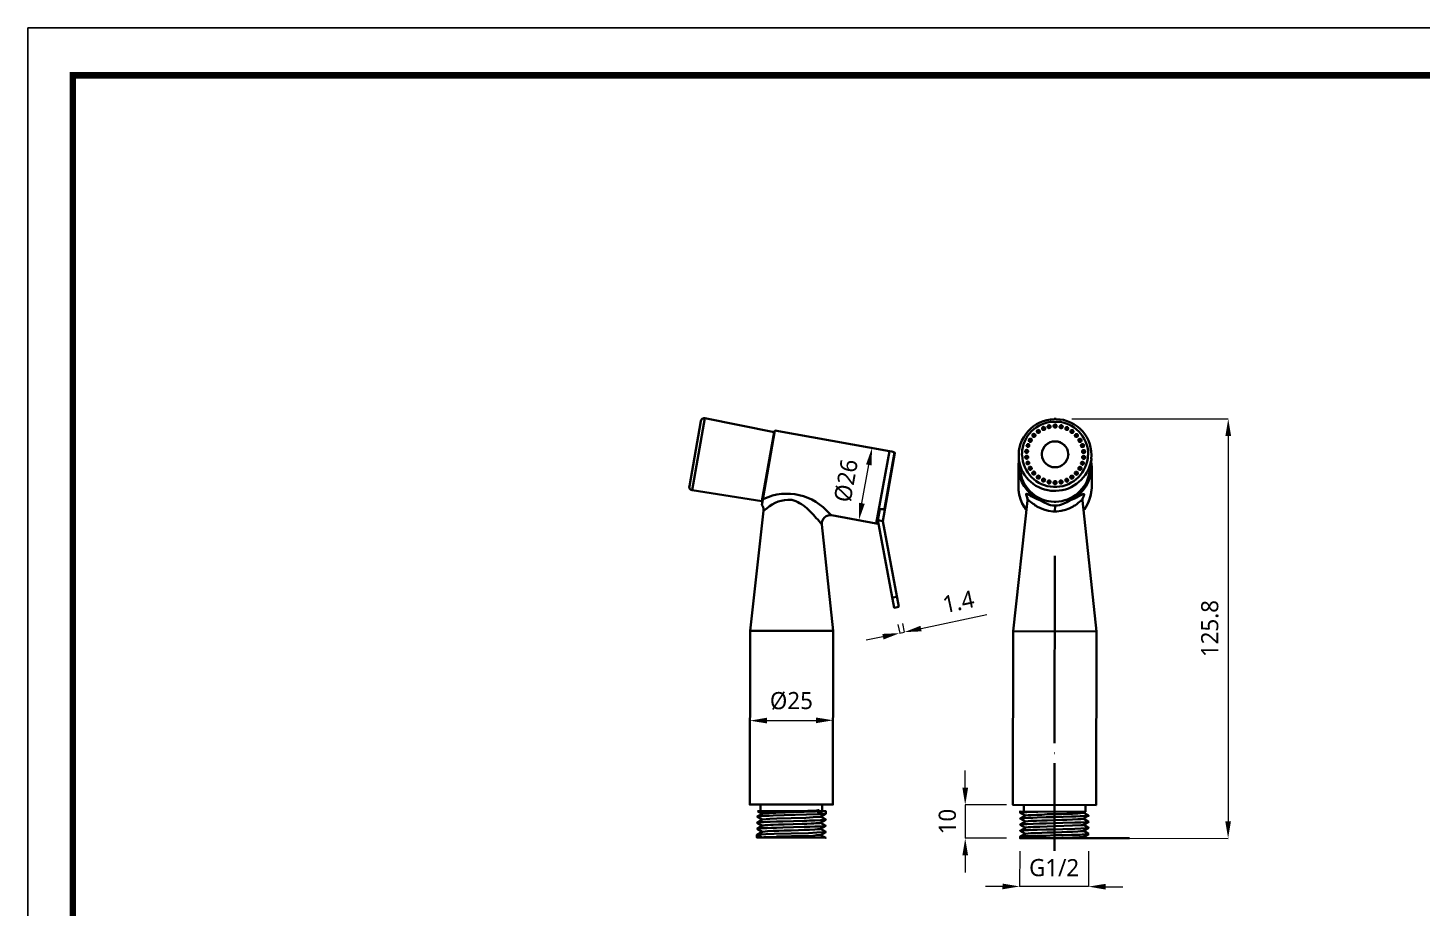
# Model space of a CAD drawing. Extents: x 0 to 651, y -1108 to -631.
# Drawn here: x 0 to 325.5, y -836.8 to -631.5 of the extents above; entities that cross this region are included whole.
import ezdxf

# ---------------------------------------------------------------- set-up
doc = ezdxf.new("R2010")
doc.units = 0
doc.header["$LTSCALE"] = 10
doc.header["$MEASUREMENT"] = 0
doc.header["$PDMODE"] = 3
doc.header["$PDSIZE"] = -10
doc.layers.get('0').update_dxf_attribs({"linetype": 'CONTINUOUS'})
doc.layers.get('DEFPOINTS').update_dxf_attribs({"linetype": 'CONTINUOUS'})
doc.styles.add('Daelim Dimension', font='NanumGothic.ttf')
doc.dimstyles.new('DEFAULT', dxfattribs={"dimscale": 2, "dimtxt": 2, "dimasz": 2, "dimexe": 0, "dimexo": 2, "dimgap": 1, "dimtad": 1, "dimdec": 0, "dimzin": 9, "dimdsep": 46, "dimtxsty": 'Daelim Dimension', "dimcen": 0.5, "dimclrd": 5, "dimclre": 5, "dimclrt": 256, "dimadec": 1, "dimazin": 0, "dimtfac": 1, "dimtdec": 0, "dimtix": 1, "dimtmove": 0, "dimatfit": 3, "dimfxl": 0, "dimtolj": 1, "dimtzin": 1, "dimlwd": 9, "dimlwe": 9, "dimarcsym": 0})

# ---------------------------------------------------------------- blocks, each defined once
blk = doc.blocks.new('*D13')
at = {"color": 5, "linetype": 'ByBlock', "lineweight": 9, "ltscale": 0.5}
for p, q in [((199.82, -730.01), (197.05, -729.51)), ((194.72, -742.39), (196.34, -733.44)), ((196.79, -746.83), (194.01, -746.33))]:
    blk.add_line(p, q, dxfattribs=at)
at = {"color": 5, "ltscale": 0.5}
for points in [[(195.68, -733.32), (197, -733.56), (197.05, -729.51)], [(194.07, -742.27), (195.38, -742.51), (194.01, -746.33)]]:
    blk.add_solid(points, dxfattribs=at)
at = {"layer": 'DEFPOINTS', "color": 0, "ltscale": 0.5}
for p in [(195.89, -729.3), (197.05, -729.51), (192.85, -746.12)]:
    blk.add_point(p, dxfattribs=at)
at = {"ltscale": 0.5, "insert": (191.05, -737.11), "char_height": 4, "attachment_point": 5, "rotation": 79.7674, "style": 'Daelim Dimension'}
blk.add_mtext('\\A1;%%C26', dxfattribs=at)
blk = doc.blocks.new('*D14')
at = {"color": 5, "linetype": 'ByBlock', "lineweight": 9, "ltscale": 0.5}
for p, q in [((168.57, -796.51), (168.56, -793.1)), ((172.56, -793.08), (183.99, -793.03)), ((188.01, -796.42), (187.99, -793.01))]:
    blk.add_line(p, q, dxfattribs=at)
at = {"color": 5, "ltscale": 0.5}
for points in [[(172.55, -792.41), (172.56, -793.75), (168.56, -793.1)], [(183.99, -792.36), (184, -793.69), (187.99, -793.01)]]:
    blk.add_solid(points, dxfattribs=at)
at = {"layer": 'DEFPOINTS', "color": 0, "ltscale": 0.5}
for p in [(168.55, -792.51), (187.99, -792.42), (187.99, -793.01)]:
    blk.add_point(p, dxfattribs=at)
at = {"ltscale": 0.5, "insert": (178.25, -788.5), "char_height": 4, "attachment_point": 5, "rotation": 0.2606, "style": 'Daelim Dimension'}
blk.add_mtext('\\A1;%%C25', dxfattribs=at)
blk = doc.blocks.new('*D15')
at = {"color": 5, "linetype": 'ByBlock', "lineweight": 9, "ltscale": 0.5}
for p, q in [((203.1, -770.65), (203.54, -772.68)), ((204.17, -770.42), (204.61, -772.45)), ((208.52, -771.61), (223.84, -768.33)), ((199.62, -773.52), (195.71, -774.35)), ((203.54, -772.68), (204.61, -772.45))]:
    blk.add_line(p, q, dxfattribs=at)
at = {"color": 5, "ltscale": 0.5}
for points in [[(208.38, -770.96), (208.66, -772.26), (204.61, -772.45)], [(199.48, -772.86), (199.76, -774.17), (203.54, -772.68)]]:
    blk.add_solid(points, dxfattribs=at)
at = {"layer": 'DEFPOINTS', "color": 0, "ltscale": 0.5}
for p in [(202.26, -766.74), (203.34, -766.51), (204.61, -772.45)]:
    blk.add_point(p, dxfattribs=at)
at = {"ltscale": 0.5, "insert": (217.24, -765.39), "char_height": 4, "attachment_point": 5, "rotation": 12.0949, "style": 'Daelim Dimension'}
blk.add_mtext('\\A1;1.4', dxfattribs=at)
blk = doc.blocks.new('*D16')
at = {"color": 5, "linetype": 'ByBlock', "lineweight": 9, "ltscale": 0.5}
for p, q in [((243.72, -722.67), (280.24, -722.68)), ((280.24, -726.68), (280.21, -816.56)), ((243.69, -820.54), (280.21, -820.56))]:
    blk.add_line(p, q, dxfattribs=at)
at = {"color": 5, "ltscale": 0.5}
for points in [[(279.58, -726.68), (280.91, -726.68), (280.24, -722.68)], [(279.54, -816.56), (280.87, -816.56), (280.21, -820.56)]]:
    blk.add_solid(points, dxfattribs=at)
at = {"layer": 'DEFPOINTS', "color": 0, "ltscale": 0.5}
for p in [(239.72, -722.66), (239.69, -820.54), (280.21, -820.56)]:
    blk.add_point(p, dxfattribs=at)
at = {"ltscale": 0.5, "insert": (275.95, -771.62), "char_height": 4, "attachment_point": 5, "rotation": 89.9776, "style": 'Daelim Dimension'}
blk.add_mtext('\\A1;125.8', dxfattribs=at)
blk = doc.blocks.new('*D17')
at = {"color": 5, "linetype": 'ByBlock', "lineweight": 9, "ltscale": 0.5}
for p, q in [((218.83, -808.75), (218.83, -804.75)), ((228.49, -812.75), (218.83, -812.75)), ((218.83, -812.75), (218.83, -820.54)), ((228.49, -820.54), (218.83, -820.54)), ((218.83, -824.54), (218.83, -828.54))]:
    blk.add_line(p, q, dxfattribs=at)
at = {"color": 5, "ltscale": 0.5}
for points in [[(218.17, -808.75), (219.5, -808.75), (218.83, -812.75)], [(218.17, -824.54), (219.5, -824.54), (218.83, -820.54)]]:
    blk.add_solid(points, dxfattribs=at)
at = {"layer": 'DEFPOINTS', "color": 0, "ltscale": 0.5}
for p in [(232.49, -812.75), (218.83, -820.54), (232.49, -820.54)]:
    blk.add_point(p, dxfattribs=at)
at = {"ltscale": 0.5, "insert": (214.67, -816.64), "char_height": 4, "attachment_point": 5, "rotation": 90, "style": 'Daelim Dimension'}
blk.add_mtext('\\A1;10', dxfattribs=at)
blk = doc.blocks.new('*D18')
at = {"color": 5, "linetype": 'ByBlock', "lineweight": 9, "ltscale": 0.5}
for p, q in [((231.55, -823.51), (231.54, -831.78)), ((247.64, -823.55), (247.62, -831.82)), ((227.54, -831.78), (223.54, -831.77)), ((247.62, -831.82), (231.54, -831.78)), ((251.62, -831.83), (255.62, -831.84))]:
    blk.add_line(p, q, dxfattribs=at)
at = {"color": 5, "ltscale": 0.5}
for points in [[(227.54, -831.11), (227.53, -832.44), (231.54, -831.78)], [(251.62, -831.16), (251.62, -832.5), (247.62, -831.82)]]:
    blk.add_solid(points, dxfattribs=at)
at = {"layer": 'DEFPOINTS', "color": 0, "ltscale": 0.5}
for p in [(231.56, -819.51), (247.64, -819.55), (231.54, -831.78)]:
    blk.add_point(p, dxfattribs=at)
at = {"ltscale": 0.5, "insert": (239.59, -827.41), "char_height": 4, "attachment_point": 5, "rotation": 359.872, "style": 'Daelim Dimension'}
blk.add_mtext('\\A1;G1/2', dxfattribs=at)

msp = doc.modelspace()

# ---------------------------------------------------------------- linework, layer by layer
at = {"ltscale": 0.5}
msp.add_lwpolyline([(0, -1108.49), (651, -1108.49), (651, -631.49), (0, -631.49)], close=True, dxfattribs=at)
at = {"color": 5, "linetype": 'ByBlock', "lineweight": 200, "const_width": 1.5}
msp.add_lwpolyline([(10.47, -1088.06), (640.47, -1088.06), (640.47, -642.56), (10.47, -642.56)], close=True, dxfattribs=at)
at = {"color": 0, "linetype": 'Continuous', "lineweight": 35}
for points in [[(158.03, -722.51), (155.05, -739.35), (154.82, -739.27), (154.66, -739.19), (154.51, -739.04), (154.43, -738.89), (154.36, -738.66), (154.43, -738.43), (157.11, -723.2)], [(157.11, -723.2), (157.19, -722.97), (157.27, -722.82), (157.42, -722.66), (157.65, -722.59), (157.8, -722.51), (158.03, -722.51), (174.26, -725.8), (171.35, -741.87)], [(236.24, -725.65), (236.24, -725.49), (236.17, -725.42), (236.09, -725.34), (236.01, -725.34), (235.94, -725.27), (235.78, -725.34), (235.71, -725.34), (235.63, -725.42), (235.55, -725.49), (235.55, -725.57), (235.55, -725.65), (235.55, -725.72), (235.63, -725.8)], [(236.17, -725.72), (236.17, -725.65), (236.09, -725.57), (236.01, -725.57), (235.94, -725.57), (235.86, -725.57), (235.78, -725.57), (235.63, -725.65), (235.63, -725.72), (235.55, -725.8)], [(235.63, -725.88), (235.71, -725.95), (235.86, -725.95), (235.94, -725.95), (236.01, -725.95), (236.09, -725.95), (236.17, -725.88), (236.24, -725.8), (236.24, -725.72)], [(235.63, -725.8), (235.63, -725.88)], [(236.24, -725.8), (236.24, -725.72), (236.17, -725.72)], [(236.24, -725.72), (236.24, -725.65)], [(237.08, -724.58), (237.01, -724.58), (237.01, -724.65), (236.93, -724.65), (236.85, -724.65), (236.85, -724.73), (236.78, -724.81), (236.78, -724.88), (236.78, -724.96)], [(237.39, -725.04), (237.39, -724.96), (237.31, -724.88), (237.16, -724.88), (237.08, -724.88), (237.01, -724.88), (236.93, -724.96), (236.85, -724.96), (236.78, -725.04)], [(236.78, -724.96), (236.78, -725.11)], [(236.78, -725.04), (236.78, -725.11)], [(236.78, -725.11), (236.85, -725.11)], [(236.85, -725.11), (236.85, -725.19), (236.93, -725.27), (237.08, -725.27), (237.16, -725.27), (237.24, -725.27), (237.31, -725.27), (237.39, -725.19), (237.47, -725.11), (237.47, -725.04), (237.47, -724.96)], [(237.47, -724.81), (237.39, -724.73), (237.31, -724.65), (237.24, -724.65), (237.08, -724.58)], [(237.47, -725.11), (237.39, -725.04)], [(237.47, -724.96), (237.47, -724.81)], [(238.46, -724.19), (238.38, -724.19), (238.31, -724.19), (238.23, -724.27), (238.16, -724.35), (238.16, -724.42), (238.08, -724.42), (238.08, -724.5)], [(238.08, -724.5), (238.08, -724.58), (238.08, -724.65), (238.16, -724.65), (238.16, -724.58), (238.23, -724.5), (238.31, -724.5), (238.38, -724.42)], [(238.16, -724.65), (238.16, -724.73), (238.23, -724.81), (238.31, -724.88), (238.46, -724.88)], [(238.77, -724.5), (238.77, -724.42), (238.77, -724.35), (238.69, -724.35), (238.69, -724.27), (238.61, -724.27), (238.54, -724.19), (238.46, -724.19)], [(238.46, -724.81), (238.61, -724.81), (238.69, -724.73), (238.77, -724.65), (238.77, -724.5), (238.84, -724.5)], [(238.77, -724.73), (238.69, -724.58), (238.61, -724.58), (238.54, -724.5), (238.46, -724.5)], [(240.14, -724.35), (240.14, -724.19), (240.07, -724.12), (239.92, -724.04), (239.84, -724.04), (239.69, -724.04), (239.61, -724.12), (239.53, -724.19), (239.46, -724.35)], [(239.46, -724.35), (239.46, -724.42)], [(239.46, -724.42), (239.53, -724.42)], [(239.46, -724.42), (239.53, -724.58), (239.61, -724.65), (239.69, -724.73), (239.84, -724.73), (239.92, -724.73), (240.07, -724.65), (240.14, -724.58), (240.14, -724.42)], [(240.14, -724.5), (240.14, -724.42), (240.07, -724.42), (239.99, -724.35), (239.92, -724.35), (239.76, -724.35), (239.69, -724.35), (239.61, -724.42), (239.53, -724.42), (239.53, -724.5)], [(239.53, -724.5), (239.61, -724.5)], [(240.07, -722.66), (239.84, -722.66), (239.61, -722.66)], [(240.14, -724.42), (240.14, -724.35)], [(240.14, -724.42), (240.22, -724.42)], [(240.14, -724.5), (240.22, -724.5)], [(240.91, -724.5), (240.83, -724.5)], [(240.83, -724.5), (240.83, -724.58), (240.91, -724.58), (240.91, -724.73), (240.99, -724.81), (241.06, -724.81), (241.14, -724.88), (241.22, -724.88), (241.29, -724.88), (241.45, -724.81), (241.52, -724.73), (241.52, -724.65)], [(241.6, -724.5), (241.52, -724.42), (241.52, -724.35), (241.45, -724.27), (241.37, -724.27), (241.37, -724.19), (241.29, -724.19), (241.22, -724.19), (241.14, -724.19), (241.06, -724.27), (240.99, -724.35), (240.91, -724.42), (240.91, -724.5)], [(240.91, -724.65), (240.91, -724.58), (240.99, -724.58), (240.99, -724.5), (241.06, -724.5), (241.14, -724.5), (241.22, -724.42), (241.37, -724.5), (241.45, -724.5), (241.52, -724.58), (241.52, -724.65), (241.6, -724.58)], [(241.6, -724.58), (241.6, -724.5)], [(242.36, -724.65), (242.36, -724.73), (242.29, -724.73), (242.21, -724.81)], [(242.21, -724.81), (242.21, -724.96)], [(242.82, -724.96), (242.67, -724.88), (242.59, -724.88), (242.52, -724.88), (242.44, -724.88), (242.36, -724.96), (242.29, -724.96), (242.21, -725.04)], [(242.21, -724.96), (242.21, -725.04), (242.21, -725.11), (242.29, -725.19), (242.36, -725.27), (242.44, -725.27)], [(242.21, -725.04), (242.21, -725.11)], [(242.9, -724.96), (242.9, -724.88), (242.9, -724.81), (242.82, -724.81), (242.82, -724.73), (242.75, -724.73), (242.75, -724.65), (242.67, -724.65), (242.59, -724.65), (242.59, -724.58), (242.52, -724.58), (242.52, -724.65), (242.44, -724.65), (242.36, -724.65)], [(242.44, -725.27), (242.59, -725.27), (242.67, -725.27), (242.75, -725.27), (242.75, -725.19), (242.82, -725.19), (242.82, -725.11), (242.9, -725.11)], [(242.82, -725.04), (242.82, -724.96)], [(242.9, -725.11), (242.82, -725.04)], [(242.9, -725.11), (242.9, -724.96)], [(243.44, -725.42), (243.44, -725.49), (243.44, -725.57), (243.44, -725.65), (243.44, -725.72), (243.44, -725.8)], [(243.51, -725.42), (243.44, -725.42)], [(243.44, -725.72), (243.44, -725.8), (243.51, -725.88), (243.59, -725.95), (243.66, -725.95), (243.82, -725.95), (243.89, -725.95), (243.97, -725.95), (244.05, -725.88), (244.05, -725.8), (244.12, -725.72), (244.12, -725.65)], [(243.51, -725.65), (243.44, -725.72)], [(244.12, -725.57), (244.05, -725.49), (244.05, -725.42), (243.97, -725.34), (243.89, -725.34), (243.74, -725.34), (243.66, -725.34), (243.59, -725.34), (243.51, -725.42)], [(244.05, -725.72), (243.97, -725.65), (243.82, -725.57), (243.74, -725.57), (243.66, -725.57), (243.59, -725.65), (243.51, -725.65)], [(244.05, -725.8), (244.05, -725.72)], [(244.12, -725.65), (244.12, -725.57)], [(233.56, -728.56), (233.49, -728.56), (233.41, -728.56), (233.33, -728.63), (233.26, -728.79), (233.18, -728.94), (233.1, -728.94), (233.18, -729.09), (233.26, -729.17), (233.33, -729.24), (233.41, -729.24), (233.56, -729.24), (233.72, -729.17), (233.79, -729.09), (233.79, -729.02), (233.79, -728.94)], [(233.56, -728.86), (233.49, -728.86), (233.41, -728.86), (233.33, -728.86), (233.26, -728.94), (233.18, -728.94), (233.18, -729.02), (233.18, -729.09)], [(233.64, -728.63), (233.56, -728.56)], [(233.64, -728.86), (233.56, -728.86)], [(233.79, -728.86), (233.79, -728.79), (233.79, -728.71), (233.64, -728.63)], [(233.79, -729.02), (233.72, -728.94), (233.64, -728.86)], [(234.18, -727.33), (234.1, -727.33), (234.02, -727.33), (233.95, -727.33), (233.87, -727.33), (233.79, -727.41), (233.79, -727.48), (233.72, -727.56), (233.72, -727.64)], [(233.79, -727.64), (233.72, -727.64), (233.72, -727.71), (233.72, -727.79), (233.79, -727.94), (233.87, -727.94), (233.87, -728.02)], [(233.79, -727.71), (233.72, -727.79)], [(233.72, -727.79), (233.79, -727.79)], [(234.33, -727.79), (234.33, -727.71), (234.25, -727.64), (234.18, -727.64), (234.1, -727.56), (233.95, -727.64), (233.87, -727.64), (233.79, -727.71)], [(233.79, -728.94), (233.79, -728.86)], [(233.79, -728.94), (233.87, -728.94)], [(233.79, -729.09), (233.79, -729.02)], [(233.87, -728.02), (234.02, -728.02), (234.1, -728.02), (234.25, -727.94), (234.33, -727.87), (234.33, -727.79), (234.41, -727.71)], [(234.48, -727.64), (234.41, -727.64), (234.33, -727.48), (234.33, -727.41), (234.25, -727.41), (234.25, -727.33), (234.18, -727.33)], [(234.18, -727.64), (234.25, -727.64)], [(234.33, -727.79), (234.41, -727.79)], [(234.41, -727.71), (234.41, -727.64)], [(235.09, -726.26), (234.94, -726.26), (234.86, -726.18), (234.79, -726.18), (234.71, -726.26), (234.63, -726.26), (234.56, -726.34), (234.56, -726.41), (234.56, -726.49)], [(234.56, -726.49), (234.56, -726.57)], [(235.17, -726.72), (235.17, -726.64), (235.09, -726.57), (235.02, -726.49), (234.94, -726.49), (234.79, -726.49), (234.63, -726.57), (234.56, -726.64)], [(234.71, -726.8), (234.63, -726.8), (234.56, -726.72), (234.56, -726.57), (234.63, -726.57)], [(234.56, -726.64), (234.56, -726.72)], [(234.63, -726.8), (234.71, -726.87)], [(234.71, -726.87), (234.79, -726.87), (234.86, -726.87), (234.94, -726.87), (235.02, -726.87), (235.09, -726.8), (235.17, -726.8), (235.17, -726.72), (235.25, -726.57)], [(235.09, -726.26), (235.17, -726.26)], [(235.25, -726.57), (235.25, -726.49), (235.17, -726.49), (235.17, -726.41), (235.09, -726.34), (235.09, -726.26)], [(235.09, -726.57), (235.17, -726.57)], [(235.25, -726.57), (235.32, -726.57)], [(244.51, -726.34), (244.51, -726.41), (244.43, -726.49), (244.43, -726.57)], [(244.43, -726.57), (244.43, -726.64)], [(244.43, -726.57), (244.51, -726.57)], [(244.43, -726.64), (244.51, -726.72), (244.51, -726.8), (244.58, -726.87), (244.66, -726.87), (244.74, -726.87), (244.81, -726.95), (244.89, -726.87), (244.97, -726.87)], [(244.58, -726.34), (244.51, -726.34)], [(245.12, -726.72), (245.04, -726.64), (244.97, -726.57), (244.89, -726.49), (244.81, -726.49), (244.74, -726.49), (244.66, -726.49), (244.58, -726.57), (244.51, -726.64), (244.51, -726.72)], [(244.58, -726.26), (244.58, -726.34)], [(245.12, -726.57), (245.12, -726.41), (245.04, -726.34), (244.97, -726.26), (244.89, -726.26), (244.74, -726.26), (244.66, -726.26), (244.58, -726.26)], [(244.58, -726.57), (244.66, -726.57)], [(244.97, -726.87), (245.04, -726.87)], [(245.04, -726.87), (245.04, -726.8), (245.12, -726.72), (245.12, -726.64), (245.12, -726.57)], [(245.12, -726.57), (245.2, -726.57)], [(245.27, -727.71), (245.27, -727.64), (245.27, -727.56), (245.27, -727.48), (245.35, -727.48), (245.43, -727.41), (245.5, -727.41)], [(245.43, -727.64), (245.35, -727.71), (245.27, -727.79)], [(245.27, -727.71), (245.35, -727.71)], [(245.27, -727.71), (245.27, -727.79), (245.35, -727.87), (245.35, -727.94), (245.43, -728.02), (245.58, -728.02), (245.65, -728.02), (245.73, -728.02)], [(245.27, -727.79), (245.35, -727.79)], [(245.5, -727.41), (245.43, -727.41)], [(245.5, -727.64), (245.43, -727.64)], [(245.96, -727.64), (245.96, -727.56), (245.88, -727.48), (245.88, -727.41), (245.81, -727.41), (245.73, -727.33), (245.65, -727.33), (245.58, -727.33), (245.5, -727.41)], [(245.88, -727.71), (245.81, -727.64), (245.73, -727.64), (245.58, -727.64), (245.5, -727.64)], [(245.73, -728.02), (245.81, -728.02)], [(245.81, -728.02), (245.88, -727.94), (245.96, -727.79), (245.96, -727.71)], [(246.04, -728.63), (245.96, -728.71), (245.88, -728.71), (245.88, -728.79), (245.81, -728.86), (245.81, -728.94)], [(245.81, -728.94), (245.81, -729.02)], [(245.81, -729.02), (245.88, -729.09), (245.96, -729.24), (246.11, -729.24), (246.27, -729.32)], [(245.88, -727.79), (245.88, -727.71)], [(245.96, -727.79), (245.88, -727.79)], [(246.04, -728.86), (246.04, -728.94), (245.96, -728.94), (245.88, -729.02), (245.88, -729.09)], [(245.96, -727.71), (245.96, -727.64)], [(246.5, -729.09), (246.5, -729.02), (246.42, -729.02), (246.42, -728.94), (246.34, -728.94), (246.27, -728.86), (246.19, -728.86), (246.11, -728.86), (246.04, -728.86)], [(246.5, -728.94), (246.5, -728.79), (246.42, -728.63), (246.27, -728.63), (246.19, -728.63), (246.11, -728.63)], [(246.27, -729.24), (246.34, -729.24), (246.42, -729.24), (246.5, -729.17), (246.5, -729.02), (246.5, -728.94), (246.57, -728.94)], [(187.65, -745.16), (198.05, -747.08), (201.12, -730.24)], [(199.97, -743.71), (202.34, -730.55)], [(232.03, -730.78), (232.03, -731.16)], [(233.18, -729.93), (233.1, -729.93), (233.03, -729.93), (232.95, -730.01), (232.87, -730.09), (232.87, -730.16), (232.8, -730.24), (232.8, -730.32), (232.87, -730.47), (232.95, -730.47), (232.95, -730.55), (233.03, -730.55), (233.03, -730.62), (233.1, -730.62), (233.18, -730.62), (233.26, -730.62), (233.33, -730.55), (233.41, -730.55), (233.41, -730.47), (233.49, -730.39), (233.49, -730.32), (233.56, -730.32), (233.56, -730.24)], [(233.26, -731.31), (233.18, -731.31), (233.1, -731.31), (233.03, -731.31), (232.95, -731.39), (232.87, -731.46), (232.8, -731.54), (232.8, -731.62)], [(232.8, -731.62), (232.8, -731.69), (232.87, -731.69), (232.87, -731.77), (232.87, -731.85), (232.95, -731.92), (233.03, -731.92), (233.1, -732), (233.18, -732)], [(232.95, -730.39), (232.87, -730.39), (232.95, -730.32), (233.03, -730.24), (233.1, -730.24), (233.18, -730.16), (233.26, -730.16), (233.41, -730.24), (233.49, -730.39)], [(233.26, -731.54), (233.18, -731.54), (233.1, -731.54), (233.03, -731.62), (232.95, -731.62), (232.95, -731.69), (232.87, -731.69), (232.87, -731.77)], [(233.49, -730.24), (233.49, -730.16), (233.41, -730.01), (233.33, -729.93), (233.18, -729.93), (233.26, -729.93)], [(233.26, -730.16), (233.18, -730.16)], [(233.56, -731.62), (233.49, -731.54), (233.49, -731.46), (233.41, -731.39), (233.33, -731.31), (233.26, -731.31), (233.18, -731.31)], [(233.18, -731.54), (233.26, -731.62), (233.33, -731.62), (233.41, -731.69), (233.49, -731.77), (233.56, -731.77)], [(233.18, -732), (233.26, -732), (233.33, -731.92), (233.41, -731.92), (233.41, -731.85), (233.49, -731.85), (233.49, -731.77), (233.49, -731.69), (233.56, -731.69), (233.56, -731.62)], [(233.33, -729.24), (233.41, -729.24)], [(233.49, -730.39), (233.56, -730.39)], [(242.9, -730.85), (242.98, -731), (242.9, -730.85)], [(246.11, -730.39), (246.11, -730.47), (246.19, -730.47), (246.19, -730.55), (246.27, -730.55), (246.27, -730.62), (246.34, -730.62), (246.42, -730.62), (246.5, -730.62), (246.65, -730.62), (246.73, -730.55), (246.8, -730.39), (246.8, -730.32), (246.8, -730.16), (246.73, -730.09), (246.57, -730.01), (246.5, -730.01)], [(246.42, -730.01), (246.27, -730.01), (246.19, -730.09), (246.11, -730.24), (246.11, -730.32), (246.19, -730.32)], [(246.11, -730.32), (246.11, -730.39)], [(246.19, -730.39), (246.11, -730.39)], [(246.27, -731.39), (246.19, -731.46), (246.11, -731.54), (246.11, -731.62), (246.11, -731.69), (246.11, -731.77), (246.19, -731.85), (246.19, -731.92), (246.27, -731.92), (246.34, -732), (246.42, -732), (246.57, -732), (246.65, -732), (246.65, -731.92), (246.73, -731.92), (246.73, -731.85), (246.8, -731.85), (246.8, -731.77), (246.8, -731.69)], [(246.19, -731.77), (246.11, -731.77)], [(246.42, -730.24), (246.27, -730.32), (246.19, -730.39)], [(246.8, -731.77), (246.73, -731.69), (246.65, -731.69), (246.65, -731.62), (246.57, -731.62), (246.5, -731.62), (246.34, -731.62), (246.27, -731.62), (246.19, -731.69), (246.19, -731.77)], [(246.27, -729.32), (246.27, -729.24)], [(246.42, -731.31), (246.34, -731.31), (246.34, -731.39), (246.27, -731.39)], [(246.42, -730.24), (246.5, -730.24)], [(246.5, -730.24), (246.42, -730.24)], [(246.5, -731.31), (246.42, -731.31)], [(246.8, -730.39), (246.73, -730.32), (246.65, -730.24), (246.57, -730.24), (246.5, -730.24)], [(246.73, -731.39), (246.65, -731.39), (246.57, -731.31), (246.5, -731.31)], [(246.5, -731.62), (246.57, -731.62)], [(246.8, -731.69), (246.8, -731.54), (246.73, -731.46)], [(246.8, -730.39), (246.88, -730.39)], [(248.33, -732.15), (247.95, -734.98)], [(231.34, -732.61), (231.27, -733.3), (231.27, -733.99)], [(231.27, -734.14), (231.27, -733.99), (231.27, -738.66)], [(231.27, -734.07), (231.34, -735.21), (231.65, -736.36), (232.03, -737.43), (232.57, -738.43), (233.26, -739.35), (234.02, -740.11), (234.94, -740.88), (235.86, -741.41)], [(233.33, -732.69), (233.18, -732.77), (233.18, -732.84), (233.1, -732.92)], [(233.1, -732.92), (233.1, -732.99)], [(233.1, -732.99), (233.1, -733.07), (233.18, -733.15), (233.26, -733.3), (233.33, -733.3), (233.41, -733.3), (233.49, -733.3), (233.56, -733.3)], [(233.33, -732.92), (233.26, -732.92), (233.18, -733.07), (233.18, -733.15)], [(233.41, -732.61), (233.33, -732.69)], [(233.33, -732.69), (233.41, -732.69)], [(233.41, -732.92), (233.33, -732.92)], [(233.79, -732.92), (233.79, -732.84), (233.64, -732.69), (233.56, -732.69), (233.41, -732.61)], [(233.64, -733.3), (233.72, -733.22), (233.79, -733.15), (233.79, -733.07), (233.72, -732.99), (233.64, -732.92), (233.49, -732.92), (233.41, -732.92)], [(233.56, -733.3), (233.64, -733.3)], [(233.87, -733.91), (233.79, -733.99), (233.72, -734.07), (233.72, -734.22), (233.79, -734.22)], [(233.72, -734.22), (233.72, -734.3)], [(233.95, -734.22), (233.87, -734.22), (233.79, -734.3), (233.72, -734.37)], [(233.72, -734.3), (233.72, -734.37), (233.72, -734.45), (233.87, -734.53), (234.02, -734.6), (234.1, -734.6), (234.18, -734.6)], [(233.72, -734.37), (233.79, -734.37)], [(233.79, -732.99), (233.79, -732.92)], [(233.79, -733.07), (233.79, -732.99)], [(233.79, -733.15), (233.79, -733.07)], [(233.87, -733.91), (233.95, -733.91)], [(234.41, -734.22), (234.33, -734.14), (234.33, -734.07), (234.18, -733.91), (234.1, -733.91), (234.02, -733.91), (233.95, -733.91), (233.87, -733.91)], [(234.33, -734.37), (234.33, -734.3), (234.25, -734.22), (234.1, -734.14), (234.02, -734.14), (233.87, -734.22)], [(234.18, -734.53), (234.25, -734.53)], [(234.18, -734.6), (234.18, -734.53)], [(234.25, -734.53), (234.33, -734.45), (234.41, -734.3)], [(234.33, -734.37), (234.41, -734.37)], [(234.41, -734.3), (234.41, -734.22)], [(234.41, -734.22), (234.48, -734.22)], [(234.63, -735.14), (234.56, -735.14), (234.56, -735.21), (234.48, -735.29), (234.48, -735.37)], [(234.48, -735.37), (234.48, -735.44)], [(234.48, -735.44), (234.56, -735.52), (234.56, -735.6), (234.63, -735.6), (234.71, -735.67), (234.79, -735.67), (234.86, -735.67), (234.94, -735.67), (235.02, -735.67)], [(235.17, -735.44), (235.09, -735.37), (234.94, -735.29), (234.79, -735.29), (234.63, -735.37), (234.56, -735.37), (234.56, -735.44), (234.56, -735.52)], [(235.17, -735.29), (235.17, -735.21), (235.09, -735.14), (235.09, -735.06), (235.02, -735.06), (234.94, -734.98), (234.79, -734.98), (234.71, -735.06), (234.63, -735.06)], [(234.63, -735.06), (234.63, -735.14)], [(235.02, -735.67), (235.09, -735.6)], [(235.09, -735.6), (235.17, -735.52), (235.17, -735.37)], [(235.09, -735.6), (235.17, -735.6)], [(235.17, -735.37), (235.17, -735.29)], [(235.17, -735.37), (235.25, -735.37)], [(235.17, -735.52), (235.17, -735.44)], [(243.66, -741.49), (244.66, -740.88), (245.58, -740.19), (246.34, -739.35), (247.03, -738.43), (247.57, -737.43), (247.95, -736.36), (248.26, -735.29), (248.33, -734.14)], [(244.97, -735.06), (244.89, -735.06), (244.81, -735.06), (244.74, -735.06), (244.66, -735.06), (244.58, -735.06), (244.51, -735.14), (244.43, -735.21), (244.43, -735.29)], [(244.43, -735.29), (244.43, -735.37)], [(244.43, -735.37), (244.43, -735.44)], [(244.43, -735.44), (244.43, -735.52), (244.51, -735.6)], [(245.04, -735.44), (244.89, -735.37), (244.74, -735.37), (244.58, -735.44), (244.51, -735.52)], [(244.51, -735.6), (244.58, -735.6)], [(244.58, -735.67), (244.66, -735.67), (244.74, -735.75), (244.81, -735.75), (244.89, -735.67), (244.97, -735.67), (245.04, -735.6), (245.12, -735.52), (245.12, -735.44)], [(244.58, -735.6), (244.58, -735.67)], [(245.04, -735.14), (244.97, -735.06)], [(245.12, -735.37), (245.12, -735.29), (245.12, -735.21), (245.04, -735.14)], [(245.12, -735.52), (245.12, -735.44), (245.04, -735.44), (245.04, -735.37)], [(245.12, -735.44), (245.12, -735.37)], [(245.96, -734.3), (245.96, -734.22), (245.96, -734.14), (245.88, -734.07), (245.88, -733.99), (245.81, -733.99), (245.73, -733.91), (245.65, -733.91), (245.58, -733.91), (245.5, -733.91), (245.43, -733.99), (245.35, -734.07), (245.27, -734.07), (245.27, -734.14), (245.27, -734.22), (245.27, -734.3), (245.27, -734.37), (245.27, -734.45), (245.35, -734.45), (245.43, -734.53)], [(245.27, -734.3), (245.35, -734.3)], [(245.35, -734.3), (245.27, -734.37)], [(245.27, -734.37), (245.35, -734.37)], [(245.73, -734.22), (245.65, -734.22), (245.5, -734.22), (245.43, -734.22), (245.35, -734.3)], [(245.43, -734.53), (245.5, -734.6)], [(245.43, -734.53), (245.5, -734.53)], [(245.5, -734.6), (245.58, -734.6), (245.65, -734.6), (245.73, -734.6), (245.81, -734.6), (245.81, -734.53), (245.88, -734.45), (245.96, -734.37), (245.96, -734.3)], [(245.81, -734.22), (245.73, -734.22)], [(245.88, -732.99), (245.81, -732.99), (245.88, -732.84), (245.96, -732.77), (246.11, -732.69), (246.27, -732.69), (246.34, -732.69), (246.42, -732.84), (246.5, -732.84), (246.5, -732.92)], [(245.81, -732.99), (245.81, -733.07)], [(245.81, -733.07), (245.88, -733.15), (245.88, -733.22), (245.96, -733.3), (246.04, -733.3)], [(245.88, -733.15), (245.81, -733.15)], [(245.88, -734.37), (245.88, -734.3), (245.81, -734.22)], [(246.27, -732.92), (246.11, -732.92), (246.04, -732.99), (245.96, -733.07), (245.88, -733.15)], [(245.88, -734.37), (245.96, -734.37)], [(245.96, -734.3), (246.04, -734.3)], [(246.04, -733.3), (246.11, -733.38)], [(246.04, -733.3), (246.11, -733.3)], [(246.11, -733.38), (246.19, -733.38), (246.27, -733.38), (246.34, -733.3), (246.5, -733.22), (246.5, -733.07)], [(246.34, -732.69), (246.27, -732.69)], [(246.27, -732.92), (246.34, -732.92)], [(246.34, -732.99), (246.27, -732.92)], [(246.5, -733.15), (246.42, -732.99), (246.34, -732.99)], [(246.5, -732.99), (246.5, -732.92)], [(246.5, -733.07), (246.5, -732.99)], [(246.5, -733.15), (246.57, -733.15)], [(248.26, -732.61), (248.33, -733.3), (248.41, -733.99), (248.41, -738.73)], [(248.41, -733.99), (248.33, -734.14)], [(231.27, -739.35), (231.27, -738.66), (231.27, -739.27), (231.42, -740.34), (231.73, -741.41), (232.11, -742.41), (232.65, -743.33), (232.95, -743.86), (233.18, -744.01)], [(235.63, -736.06), (235.55, -736.21), (235.55, -736.29), (235.55, -736.36)], [(235.63, -736.36), (235.55, -736.36), (235.55, -736.44)], [(235.55, -736.36), (235.55, -736.44), (235.63, -736.51), (235.71, -736.59), (235.78, -736.59), (235.86, -736.59), (235.94, -736.59), (236.09, -736.59), (236.17, -736.51)], [(236.24, -736.21), (236.24, -736.13), (236.17, -736.06), (236.09, -735.98), (236.01, -735.98), (235.94, -735.9), (235.78, -735.98), (235.71, -735.98), (235.63, -736.06)], [(235.63, -736.06), (235.71, -736.06)], [(236.17, -736.36), (236.09, -736.29), (235.94, -736.21), (235.86, -736.21), (235.78, -736.21), (235.71, -736.29), (235.63, -736.29)], [(235.63, -736.29), (235.63, -736.36)], [(236.24, -736.51), (236.17, -736.51), (236.17, -736.44), (236.24, -736.36), (236.24, -736.29)], [(236.17, -736.44), (236.17, -736.36)], [(236.24, -736.29), (236.24, -736.21)], [(236.85, -736.82), (236.78, -736.82), (236.85, -736.74), (236.93, -736.67), (237.08, -736.59), (237.16, -736.67), (237.24, -736.67), (237.39, -736.74), (237.39, -736.82), (237.47, -736.97), (237.54, -736.97)], [(236.78, -736.82), (236.78, -736.97), (236.85, -736.97)], [(237.31, -736.97), (237.24, -736.9), (237.16, -736.9), (237.08, -736.9), (237.01, -736.9), (236.93, -736.97), (236.85, -736.97), (236.78, -737.05)], [(236.78, -736.97), (236.78, -737.13), (236.85, -737.2), (236.93, -737.28), (237.01, -737.28), (237.16, -737.28), (237.24, -737.28), (237.31, -737.2), (237.39, -737.13)], [(236.78, -737.05), (236.78, -737.13)], [(237.39, -737.05), (237.31, -736.97)], [(237.47, -737.13), (237.39, -737.13), (237.47, -736.97)], [(237.39, -737.13), (237.39, -737.05)], [(238.77, -737.36), (238.77, -737.28), (238.69, -737.13), (238.54, -737.05), (238.46, -737.05), (238.38, -737.05), (238.23, -737.13), (238.16, -737.2), (238.08, -737.28)], [(238.08, -737.28), (238.08, -737.36)], [(238.08, -737.36), (238.16, -737.36)], [(238.08, -737.36), (238.08, -737.43), (238.08, -737.51), (238.16, -737.59), (238.16, -737.66), (238.23, -737.66), (238.23, -737.74), (238.31, -737.74), (238.38, -737.74), (238.54, -737.74), (238.61, -737.66)], [(238.77, -737.51), (238.69, -737.51), (238.69, -737.43), (238.61, -737.36), (238.54, -737.36), (238.46, -737.36), (238.38, -737.36), (238.31, -737.36), (238.23, -737.36), (238.23, -737.43), (238.16, -737.43), (238.08, -737.51)], [(238.61, -737.66), (238.69, -737.66), (238.69, -737.59), (238.77, -737.51), (238.77, -737.43)], [(238.77, -737.43), (238.77, -737.36)], [(238.77, -737.36), (238.84, -737.36)], [(240.14, -737.51), (240.14, -737.36), (240.07, -737.28), (239.92, -737.2), (239.84, -737.2), (239.69, -737.2), (239.61, -737.28), (239.53, -737.36), (239.46, -737.51)], [(239.53, -737.51), (239.46, -737.51), (239.46, -737.59), (239.46, -737.66), (239.53, -737.66), (239.53, -737.74), (239.53, -737.82), (239.61, -737.82), (239.69, -737.89), (239.76, -737.89), (239.84, -737.89), (239.92, -737.89), (239.99, -737.82), (240.07, -737.82), (240.07, -737.74), (240.14, -737.74), (240.14, -737.66)], [(239.53, -737.66), (239.46, -737.66)], [(240.14, -737.51), (240.14, -737.59), (240.14, -737.66), (240.07, -737.59), (239.99, -737.51), (239.84, -737.43), (239.76, -737.43), (239.61, -737.51), (239.53, -737.59), (239.53, -737.66)], [(240.14, -737.66), (240.22, -737.66)], [(241.52, -737.36), (241.52, -737.28), (241.52, -737.2), (241.45, -737.2), (241.45, -737.13), (241.37, -737.13), (241.29, -737.05), (241.22, -737.05), (241.14, -737.05), (241.06, -737.05), (241.06, -737.13), (240.99, -737.13), (240.91, -737.2), (240.91, -737.28), (240.83, -737.28), (240.83, -737.36), (240.83, -737.43)], [(240.83, -737.43), (240.83, -737.51)], [(240.83, -737.51), (240.91, -737.51), (240.99, -737.51)], [(241.6, -737.51), (241.52, -737.51), (241.45, -737.43), (241.37, -737.36), (241.29, -737.36), (241.22, -737.36), (241.14, -737.36), (241.06, -737.36), (240.99, -737.43), (240.91, -737.51), (240.91, -737.59), (240.99, -737.66), (241.06, -737.74), (241.22, -737.74), (241.29, -737.74), (241.37, -737.74), (241.37, -737.66), (241.45, -737.66), (241.52, -737.59), (241.52, -737.51), (241.52, -737.43)], [(241.52, -737.43), (241.52, -737.36)], [(242.21, -736.97), (242.21, -736.9), (242.21, -736.82), (242.29, -736.74), (242.36, -736.67), (242.44, -736.67), (242.52, -736.67), (242.59, -736.67), (242.67, -736.67), (242.75, -736.74), (242.82, -736.82), (242.9, -736.82)], [(242.82, -737.13), (242.82, -737.05), (242.75, -736.97), (242.67, -736.9), (242.59, -736.9), (242.52, -736.9), (242.44, -736.9), (242.36, -736.97), (242.29, -736.97), (242.21, -737.05), (242.21, -737.13)], [(242.21, -736.97), (242.21, -737.13)], [(242.21, -737.13), (242.21, -737.2)], [(242.29, -737.13), (242.36, -737.28), (242.59, -737.28)], [(242.59, -737.36), (242.67, -737.28), (242.75, -737.28), (242.75, -737.2), (242.82, -737.2), (242.82, -737.13), (242.9, -737.13), (242.9, -737.05), (242.9, -736.97)], [(242.59, -737.36), (242.67, -737.36)], [(242.9, -736.97), (242.82, -736.82)], [(244.12, -736.29), (244.12, -736.21), (244.05, -736.21), (244.05, -736.06), (243.97, -735.98), (243.89, -735.98), (243.82, -735.98), (243.74, -735.98), (243.66, -735.98), (243.59, -735.98), (243.44, -736.06), (243.44, -736.13), (243.44, -736.21), (243.36, -736.21), (243.36, -736.29), (243.36, -736.36), (243.44, -736.44), (243.44, -736.51)], [(243.97, -736.36), (243.89, -736.29), (243.89, -736.21), (243.82, -736.21), (243.74, -736.21), (243.59, -736.29), (243.51, -736.29), (243.44, -736.36)], [(243.44, -736.36), (243.44, -736.44)], [(243.44, -736.51), (243.51, -736.51)], [(243.51, -736.51), (243.59, -736.59), (243.66, -736.67), (243.74, -736.67), (243.82, -736.59), (243.89, -736.59), (243.97, -736.51), (244.05, -736.44), (244.12, -736.36)], [(244.05, -736.36), (243.97, -736.36)], [(244.05, -736.44), (244.05, -736.36)], [(244.12, -736.36), (244.12, -736.29)], [(248.33, -739.35), (248.41, -738.73), (248.33, -739.42)], [(171.35, -741.87), (155.05, -739.35)], [(233.41, -741.18), (233.41, -741.11), (233.41, -741.18), (233.41, -741.26), (233.41, -741.57), (233.41, -741.72), (230.04, -772.25), (229.97, -812.74), (249.4, -812.81), (249.48, -772.33)], [(230.04, -772.25), (249.48, -772.33), (246.19, -741.72), (246.19, -741.57), (246.19, -741.34), (246.19, -741.18)], [(231.27, -739.35), (231.34, -739.88), (231.42, -740.42), (231.57, -740.88), (231.73, -741.41), (231.88, -741.87), (232.11, -742.33), (232.34, -742.79), (232.57, -743.25)], [(233.41, -741.34), (233.33, -741.18), (233.33, -741.11), (233.26, -741.03), (233.18, -740.88), (233.18, -740.8), (233.1, -740.65), (233.1, -740.57), (233.03, -740.42), (233.03, -740.34), (233.03, -740.26), (233.1, -740.19), (233.18, -740.19)], [(233.1, -740.19), (233.18, -740.19), (233.26, -740.19), (233.33, -740.26), (233.41, -740.26), (233.49, -740.34), (233.72, -740.42), (233.87, -740.49), (234.18, -740.72), (234.41, -740.8)], [(233.41, -741.72), (233.41, -741.64), (233.49, -741.64), (233.64, -741.64), (233.72, -741.72), (233.79, -741.8), (234.41, -742.25), (234.71, -742.48), (235.02, -742.71), (235.17, -742.87), (235.4, -743.02), (235.55, -743.1), (236.39, -743.56), (237.39, -743.94), (238.31, -744.17), (239.3, -744.32)], [(234.41, -740.8), (235.02, -741.11), (235.63, -741.41), (235.86, -741.49), (236.01, -741.57)], [(235.86, -741.49), (236.01, -741.57), (236.24, -741.64), (237.08, -742.1), (237.93, -742.48), (238.31, -742.64), (238.77, -742.79), (239.23, -742.87), (239.69, -742.94), (239.84, -742.94), (239.76, -744.32), (239.99, -744.32), (240.22, -744.32), (241.22, -744.17), (242.21, -743.94), (243.13, -743.63), (244.05, -743.1), (244.2, -743.02), (244.43, -742.87), (244.58, -742.79), (244.89, -742.56), (245.2, -742.25), (245.81, -741.8), (245.88, -741.72), (245.96, -741.72), (246.11, -741.64), (246.19, -741.64), (246.19, -741.72)], [(243.36, -741.64), (242.52, -742.1), (241.68, -742.48), (241.29, -742.64), (240.83, -742.79), (240.37, -742.87), (239.92, -742.94), (239.84, -742.94)], [(243.36, -741.64), (243.59, -741.57), (243.82, -741.49), (244.58, -741.18), (244.81, -741.03), (245.04, -740.95), (245.27, -740.8), (245.5, -740.65), (245.96, -740.42)], [(243.74, -741.49), (243.59, -741.57)], [(246.19, -741.34), (246.27, -741.18), (246.34, -741.03), (246.42, -740.95), (246.42, -740.8), (246.5, -740.72), (246.5, -740.57), (246.57, -740.49), (246.57, -740.34), (246.57, -740.26), (246.5, -740.26), (246.42, -740.26), (246.27, -740.26), (246.19, -740.34), (245.96, -740.42)], [(246.19, -741.72), (246.27, -741.72)], [(246.65, -743.86), (246.96, -743.33), (247.49, -742.41), (247.87, -741.41), (248.18, -740.34), (248.33, -739.27)], [(247.03, -743.25), (247.26, -742.87), (247.49, -742.41), (247.72, -741.87), (247.87, -741.41), (248.03, -740.95), (248.18, -740.42), (248.26, -739.88), (248.33, -739.42)], [(185.35, -747.31), (188.03, -772.18), (187.95, -812.66), (168.52, -812.66), (168.59, -772.18), (171.73, -744.17)], [(199.59, -746.54), (198.44, -746.31), (198.9, -743.78)], [(198.9, -743.78), (199.05, -743.78)], [(199.05, -743.78), (199.28, -743.78), (199.51, -743.78), (199.74, -743.78), (199.97, -743.71)], [(199.97, -743.71), (200.12, -743.71)], [(232.57, -743.25), (233.03, -743.78)], [(233.03, -743.78), (233.03, -743.86), (232.95, -743.86)], [(232.95, -743.86), (233.03, -743.86)], [(233.03, -743.86), (233.18, -744.01)], [(239.38, -744.32), (239.53, -744.32), (239.76, -744.32)], [(246.42, -744.01), (246.57, -743.86), (246.42, -744.09)], [(246.57, -743.86), (247.03, -743.25)], [(246.57, -743.86), (246.57, -743.78)], [(246.65, -743.86), (246.57, -743.86), (246.65, -743.86)], [(246.57, -743.86), (246.65, -743.86)], [(198.05, -747.08), (198.59, -747.15)], [(198.44, -746.31), (202.26, -766.74), (203.34, -766.51)], [(201.88, -764.37), (202.95, -764.22)], [(188.03, -772.18), (168.59, -772.18)], [(239.69, -800.72), (239.76, -800.72)], [(239.69, -803.02), (239.69, -823.45)], [(171.04, -814.19), (171.04, -812.66)], [(185.43, -814.19), (185.43, -812.66)], [(232.49, -814.27), (232.49, -812.74)], [(246.88, -814.34), (246.88, -812.81)], [(171.5, -814.8), (170.28, -815.49), (170.35, -815.49)], [(172.19, -815.34), (171.27, -815.34), (170.35, -815.49), (170.28, -815.49), (171.42, -816.18)], [(171.5, -816.18), (170.28, -816.87), (170.35, -816.87)], [(186.27, -816.26), (185.05, -816.94), (184.97, -816.94), (184.89, -816.94), (184.82, -817.02), (184.28, -817.02), (183.97, -817.02), (183.44, -817.1), (182.9, -817.1), (181.83, -817.17), (180.76, -817.17), (176.55, -817.33), (175.25, -817.33), (174.03, -817.4), (173.41, -817.4), (172.72, -817.48), (172.42, -817.48), (172.11, -817.48), (171.81, -817.56), (171.65, -817.56), (171.58, -817.56), (171.5, -817.56), (170.28, -818.32)], [(170.28, -816.87), (170.35, -816.87), (170.43, -816.87), (170.66, -816.87), (170.81, -816.79), (170.96, -816.79), (171.35, -816.79), (171.73, -816.79), (172.5, -816.71), (173.26, -816.71), (174.79, -816.64), (176.24, -816.64)], [(170.28, -816.87), (170.28, -816.94), (171.42, -817.63)], [(178.46, -814.19), (170.43, -814.19), (171.42, -814.8)], [(184.59, -813.96), (184.59, -814.19), (186.27, -814.19), (186.27, -814.8), (185.05, -815.57), (183.36, -815.64), (181.6, -815.8), (178.23, -815.87), (174.87, -815.95), (173.18, -816.03), (171.5, -816.18), (171.58, -816.18)], [(173.03, -814.65), (172.27, -814.65), (171.5, -814.73), (171.5, -814.8)], [(185.28, -814.95), (184.82, -814.95), (184.36, -814.95), (174.03, -815.26), (173.03, -815.34), (172.11, -815.34)], [(178.46, -814.19), (179.99, -814.19), (184.2, -814.04), (184.59, -813.96), (184.2, -814.19), (183.82, -814.27), (183.44, -814.27), (174.64, -814.57), (173.87, -814.57), (173.03, -814.65)], [(176.24, -816.64), (181.22, -816.49)], [(181.22, -816.49), (181.83, -816.49), (182.44, -816.41), (183.74, -816.41), (185.05, -816.33), (185.66, -816.33), (186.27, -816.26)], [(185.28, -814.19), (185.28, -814.95), (184.2, -814.19)], [(186.27, -816.18), (185.05, -815.49)], [(186.27, -819.01), (185.05, -818.32), (186.27, -817.63), (185.05, -816.94)], [(185.5, -814.88), (185.28, -814.95)], [(186.27, -814.8), (186.12, -814.88), (185.89, -814.88), (185.66, -814.88), (185.5, -814.88)], [(186.27, -814.8), (186.35, -814.8)], [(186.27, -816.26), (186.27, -816.18)], [(186.27, -816.26), (186.35, -816.26)], [(186.27, -816.26), (186.35, -816.26)], [(235.78, -814.34), (234.71, -814.34), (233.95, -814.34), (233.18, -814.42), (232.42, -814.42), (232.03, -814.5), (231.65, -814.5), (231.65, -814.57), (231.65, -814.27), (246.88, -814.34), (246.42, -814.57), (245.12, -814.73), (243.89, -814.8), (242.59, -814.8), (241.37, -814.88), (239.69, -814.88), (238, -814.95), (236.7, -815.03), (235.48, -815.03), (234.18, -815.11), (233.56, -815.18), (232.95, -815.26), (232.87, -815.26), (231.65, -815.95), (232.87, -816.64), (231.65, -817.33), (231.65, -817.4), (232.87, -818.09)], [(231.65, -814.57), (232.87, -815.26)], [(231.65, -815.95), (231.73, -815.95), (231.8, -815.87), (232.19, -815.87), (232.42, -815.87), (232.65, -815.87), (233.64, -815.8), (234.63, -815.8), (235.63, -815.72), (237.7, -815.64), (239.69, -815.64)], [(239.69, -817.02), (241.6, -816.94), (244.43, -816.87), (245.81, -816.87), (247.19, -816.79), (247.41, -816.71), (247.57, -816.71), (247.64, -816.71), (246.42, -817.4), (246.27, -817.48), (246.04, -817.48), (245.81, -817.48), (237.93, -817.79), (236.24, -817.86), (235.4, -817.86), (234.79, -817.86), (234.18, -817.94), (233.56, -817.94), (232.95, -818.02), (232.87, -818.09), (231.65, -818.78), (232.87, -819.47)], [(246.5, -814.57), (247.64, -815.26), (246.42, -816.03), (245.81, -816.1), (245.12, -816.1), (243.89, -816.18), (242.59, -816.26), (241.37, -816.26), (239.69, -816.33), (238, -816.41), (236.7, -816.41), (235.48, -816.49), (234.18, -816.49), (233.56, -816.56), (232.95, -816.64), (232.87, -816.64)], [(247.64, -815.26), (247.64, -815.34), (247.57, -815.34), (247.41, -815.34), (247.19, -815.34), (246.96, -815.41), (246.65, -815.41), (246.19, -815.41), (245.65, -815.41), (244.66, -815.49), (243.66, -815.49), (241.68, -815.57), (239.69, -815.64)], [(247.64, -816.71), (246.5, -816.03)], [(247.64, -816.71), (247.72, -816.71)], [(170.2, -819.7), (170.28, -819.7)], [(170.28, -818.32), (170.81, -818.25), (171.35, -818.17), (172.5, -818.17), (173.64, -818.09), (174.79, -818.09), (176.24, -818.02)], [(170.35, -818.32), (170.28, -818.32), (171.42, -819.01)], [(170.28, -818.32), (170.35, -818.32)], [(170.35, -819.7), (170.28, -819.7), (171.42, -819.01), (171.5, -819.01), (172.72, -818.86), (174.03, -818.78), (175.33, -818.78), (176.55, -818.7), (178.23, -818.7), (179.92, -818.63), (181.22, -818.55), (182.44, -818.55), (183.74, -818.48), (184.36, -818.4), (184.97, -818.4), (184.97, -818.32), (185.05, -818.32)], [(185.05, -819.78), (186.27, -819.09), (186.19, -819.09), (184.2, -819.16), (182.21, -819.32), (178.23, -819.39), (174.26, -819.47), (172.27, -819.55), (170.28, -819.7)], [(176.24, -818.02), (181.22, -817.86)], [(181.22, -817.86), (182.52, -817.86), (183.74, -817.79), (184.97, -817.79), (185.66, -817.71), (186.27, -817.63)], [(186.27, -817.63), (186.35, -817.63)], [(186.27, -817.63), (186.35, -817.63)], [(186.27, -819.01), (186.35, -819.01)], [(186.27, -819.09), (186.27, -819.01)], [(231.65, -817.33), (231.73, -817.33)], [(247.41, -818.17), (247.57, -818.17), (247.57, -818.09), (247.64, -818.09), (246.42, -818.78), (246.42, -818.86), (245.81, -818.86), (245.12, -818.93), (243.89, -819.01), (242.59, -819.01), (241.37, -819.09), (239.69, -819.16), (238, -819.16), (236.7, -819.24), (235.48, -819.32), (234.18, -819.32), (233.56, -819.39), (232.95, -819.47), (232.87, -819.47), (231.65, -820.16)], [(231.65, -818.78), (231.73, -818.78), (231.8, -818.7), (231.88, -818.7), (232.19, -818.7), (232.42, -818.7), (232.65, -818.63), (233.18, -818.63), (233.64, -818.63), (234.63, -818.55), (235.63, -818.55), (237.7, -818.48), (239.69, -818.48)], [(231.65, -820.16), (231.73, -820.16), (231.8, -820.16), (231.88, -820.16), (232.19, -820.08), (232.42, -820.08), (232.65, -820.08), (233.64, -820.01), (234.63, -820.01), (235.63, -819.93), (237.7, -819.93), (239.69, -819.85)], [(231.73, -820.16), (231.65, -820.16), (231.65, -820.54), (247.11, -820.54)], [(231.73, -817.33), (232.42, -817.25), (233.18, -817.25), (234.71, -817.17), (236.17, -817.1), (236.93, -817.1), (237.7, -817.1), (239.69, -817.02)], [(239.69, -818.48), (241.6, -818.4)], [(239.69, -819.85), (241.68, -819.78), (243.66, -819.7), (244.66, -819.7), (245.65, -819.7), (246.19, -819.62), (246.65, -819.62), (246.96, -819.62), (247.19, -819.62), (247.41, -819.55), (247.57, -819.55), (247.64, -819.55)], [(239.69, -820.54), (241.37, -820.46), (243.05, -820.46), (243.89, -820.39), (244.74, -820.39), (245.2, -820.39), (245.58, -820.31), (245.81, -820.31), (246.04, -820.31), (246.27, -820.24), (246.34, -820.24), (246.42, -820.24)], [(241.6, -818.4), (244.43, -818.32), (245.81, -818.25), (247.19, -818.17)], [(246.42, -820.24), (247.64, -819.55), (247.64, -819.47)], [(247.64, -818.09), (246.5, -817.4)], [(247.64, -819.47), (246.5, -818.78)], [(247.11, -820.54), (246.5, -820.24)], [(247.19, -818.17), (247.41, -818.17)], [(247.64, -818.09), (247.72, -818.09)], [(186.27, -820.46), (186.35, -820.46)], [(240.6, -820.54), (257.21, -820.54)], [(245.88, -820.54), (256.98, -820.54)]]:
    msp.add_lwpolyline(points, dxfattribs=at)
for points in [[(203.34, -766.51), (199.59, -746.54), (202.42, -730.62), (202.34, -730.55), (201.73, -730.32), (201.12, -730.24), (174.41, -725.42), (171.35, -742.79), (171.5, -743.02), (171.65, -743.33), (171.73, -743.63), (171.73, -743.86), (171.73, -744.17), (172.57, -743.56, -0.198287), (178.16, -741.57), (178.23, -741.57), (178.39, -741.57), (178.85, -741.72), (179.31, -741.87), (179.77, -742.1), (180.15, -742.33), (180.61, -742.56), (181.07, -742.94), (181.45, -743.25), (181.83, -743.56), (182.67, -744.32), (183.44, -745.09), (183.74, -745.47), (184.05, -745.85), (184.43, -746.16), (184.74, -746.54), (185.05, -746.92), (185.35, -747.31), (185.35, -747), (185.43, -746.54), (185.66, -746.08), (185.96, -745.7), (186.35, -745.39), (186.81, -745.24), (187.34, -745.16), (187.65, -745.16), (187.19, -744.86, 0.341019), (171.81, -741.34), (171.58, -741.41)], [(239.61, -722.74, 0.430023), (231.34, -731.92), (231.34, -732.15), (231.73, -734.98), (231.73, -735.14)], [(247.57, -731.16), (247.57, -730.78, 0.388621), (240.22, -723.35), (239.99, -723.35), (239.84, -723.35), (239.61, -723.35), (239.46, -723.35, 0.398944), (232.11, -730.78)], [(231.34, -732.15), (231.34, -732.31, 0.36626), (239.61, -739.5), (239.84, -739.5), (239.99, -739.5, 0.354791), (248.26, -732.38), (248.33, -732.15), (248.33, -731.92)], [(232.11, -731.16, 0.388621), (239.46, -738.58), (239.84, -738.58), (240.22, -738.58)], [(236.7, -730.93), (236.7, -731.08, 0.925914), (242.9, -731.16), (242.98, -731)], [(231.73, -735.21, 0.363691), (239.61, -742.02), (239.84, -742.02), (239.99, -742.02)], [(239.92, -742.02, 0.35828), (247.87, -735.21), (247.95, -734.98)]]:
    msp.add_lwpolyline(points, format="xyb", dxfattribs=at)
msp.add_lwpolyline([(242.9, -730.85, 0.925938), (236.7, -730.78), (236.7, -730.93), (236.7, -730.85, -0.938348)], format="xyb", close=True, dxfattribs=at)
for points in [[(246.04, -728.63), (246.11, -728.63)], [(171.42, -820.39), (171.5, -820.39), (171.88, -820.31), (172.34, -820.31), (173.26, -820.24), (174.1, -820.24), (174.56, -820.24), (174.94, -820.16), (176.63, -820.16), (178.31, -820.08), (179.15, -820.01), (179.99, -820.01), (181.68, -820.01), (183.36, -819.93), (184.2, -819.85), (184.97, -819.78), (185.05, -819.78), (186.27, -820.46), (170.2, -820.39), (170.2, -819.7)]]:
    msp.add_lwpolyline(points, close=True, dxfattribs=at)
at = {"color": 0, "linetype": 'Continuous', "lineweight": 35, "ltscale": 0.443333}
msp.add_lwpolyline([(239.76, -754.65), (239.69, -798.35)], dxfattribs=at)
at = {"color": 0, "linetype": 'Continuous', "lineweight": 35}
for centre, radius, start, end in [((239.9, -731.14), 8.4, 354.1257, 88.8468), ((239.76, -730.86), 7.73, 272.8225, 357.7712)]:
    msp.add_arc(centre, radius, start, end, dxfattribs=at)

# ---------------------------------------------------------------- dimensions: what is measured, and where the dimension line sits
at = {"ltscale": 0.5}
for p1, p2, distance, text, picture, middle in [((239.72, -722.66), (239.69, -820.54), 40.52, '125.8', '*D16', (275.95, -771.62)), ((192.85, -746.12), (195.89, -729.3), -1.18, '%%C26', '*D13', (191.05, -737.11)), ((168.55, -792.51), (187.99, -792.42), -0.59, '%%C25', '*D14', (178.25, -788.5)), ((232.49, -812.75), (232.49, -820.54), -13.66, '10', '*D17', (214.67, -816.64)), ((247.64, -819.55), (231.56, -819.51), 12.27, 'G1/2', '*D18', (239.59, -827.41))]:
    dim = msp.add_aligned_dim(p1=p1, p2=p2, distance=distance, text=text, dimstyle='DEFAULT', override={"dimdec": 1, "dimtdec": 1, "dimfxl": 1.25, "dimarcsym": 1}, dxfattribs=at)
    dim.commit()
    dim.dimension.update_dxf_attribs({"geometry": picture, "text_midpoint": middle})
dim = msp.add_linear_dim(base=(204.61, -772.45), p1=(202.26, -766.74), p2=(203.34, -766.51), angle=12.0949, text='1.4', dimstyle='DEFAULT', override={"dimdec": 1, "dimtdec": 1, "dimfxl": 1.25, "dimarcsym": 1}, dxfattribs=at)
dim.commit()
dim.dimension.update_dxf_attribs({"geometry": '*D15', "text_midpoint": (218.13, -769.55), "dimtype": 129})

doc.saveas('drawing.dxf')
